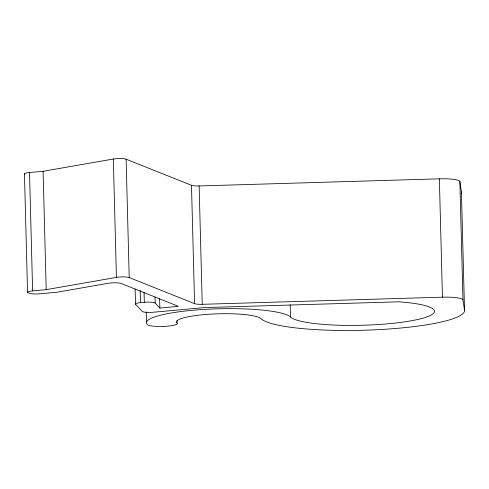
<?xml version="1.0" encoding="UTF-8"?>
<svg xmlns="http://www.w3.org/2000/svg" width="489" height="489" viewBox="0 0 489 489"><rect width="100%" height="100%" fill="white"/><g stroke="black" fill="none" stroke-linecap="round" stroke-linejoin="round"><path stroke-width="0.73" d="M24.652 174.194A8.007 1.333 -1.5 0 1 29.523 172.531L43.099 171.297L113.326 159.017A8.007 1.333 -1.5 0 1 126.113 159.2L191.486 185.3A8.007 1.333 -1.5 0 0 199.133 185.954L439.36 178.821A20.012 3.337 -1.5 0 1 459.868 181.553L461.42 191.767L464.519 310.118A102.58 17.109 -1.5 0 1 371.982 329.941A102.58 17.109 -1.5 0 1 260.93 318.62A42.543 7.097 -1.5 0 0 211.841 314.072A42.543 7.097 -1.5 0 0 177.097 323.15A15.012 2.506 -1.5 0 1 164.836 326.352A15.012 2.506 -1.5 0 1 147.519 324.751A72.561 12.103 -1.5 0 1 206.78 309.268A72.561 12.103 -1.5 0 1 290.509 317.025A72.561 12.103 -1.5 0 0 403.132 322.086A72.561 12.103 -1.5 0 0 398.975 301.805L204.42 307.581L153.198 312.245A8.007 1.333 -1.5 0 1 142.36 311.481L135.52 304.213L135.123 288.938M155.001 296.945L155.16 303.058L159.86 308.052L178.479 306.358L121.113 283.449A8.007 1.333 -1.5 0 0 108.326 283.272L57.934 292.08A8.007 1.333 -1.5 0 1 55.52 292.391L39.939 293.81A8.007 1.333 -1.5 0 1 29.566 293.314L28.105 292.734A8.007 1.333 -1.5 0 1 32.622 290.888L46.198 289.653L116.425 277.373A8.007 1.333 -1.5 0 1 129.212 277.556L194.585 303.657A8.007 1.333 -1.5 0 0 202.232 304.305L442.459 297.178A20.012 3.337 -1.5 0 1 462.967 299.91L464.519 310.118M135.52 304.213A8.007 1.333 -1.5 0 1 140.502 302.636L144.322 302.294A8.007 1.333 -1.5 0 1 155.16 303.058M459.868 181.553L462.967 299.91M439.36 178.821L442.459 297.178M290.191 304.806L290.509 317.025M199.133 185.954L202.232 304.305M191.486 185.3L194.585 303.657M177.036 320.857L177.097 323.15M159.622 298.889L159.86 308.052M146.205 311.878L146.486 322.569M144.059 292.367L144.322 302.294M140.184 290.423L140.502 302.636M126.113 159.2L129.212 277.556M113.326 159.017L116.425 277.373M43.099 171.297L46.198 289.653M29.523 172.531L32.622 290.888M24.45 173.876L27.549 292.233M461.42 191.767A102.58 17.109 -1.5 0 1 461.011 193.797"/></g></svg>
